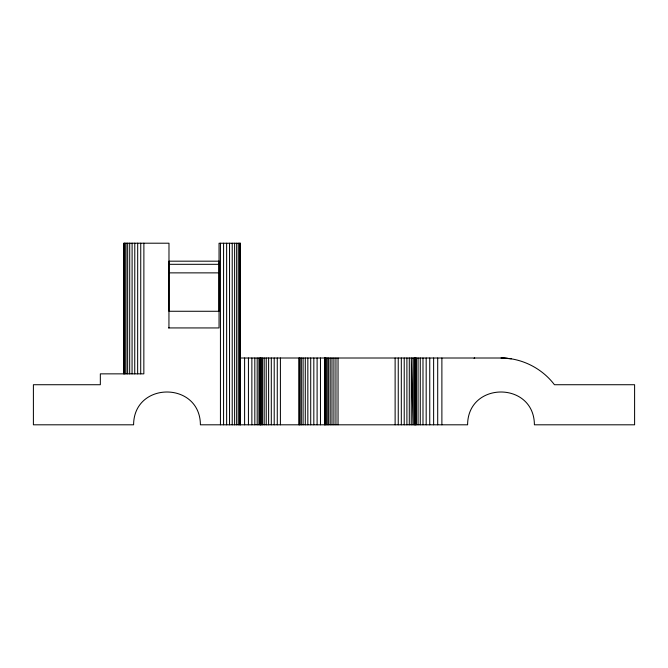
<?xml version="1.0" encoding="UTF-8"?>
<svg xmlns="http://www.w3.org/2000/svg" width="668" height="668" viewBox="0 0 668 668"><rect width="100%" height="100%" fill="white"/><g stroke="black" fill="none" stroke-linecap="round" stroke-linejoin="round"><path stroke-width="1" d="M124.048 373.855L124.089 243.194M124.782 373.855L124.824 243.194M125.985 373.855L126.027 243.194M127.63 373.855L127.671 243.194M129.675 373.855L129.717 243.194M132.064 373.855L132.105 243.194M134.744 373.855L134.786 243.194M137.65 373.855L137.691 243.194M140.706 373.855L140.748 243.194M143.887 243.194L143.845 373.855L100.334 373.855L100.334 384.726L33.4 384.726L33.4 424.806L133.6 424.806C133.809 381.077 200.191 381.077 200.4 424.806L467.6 424.806C467.809 381.077 534.191 381.077 534.4 424.806L634.6 424.806L634.6 384.726L554.44 384.726C541.957 368.227 521.716 358.006 501 358.006L240.48 358.006M168.946 327.946L168.987 243.21L123.847 243.194L123.805 373.855L123.805 367.433M220.44 424.806L220.44 243.236M223.571 424.806L223.58 243.236M226.636 424.806L226.636 243.236M229.541 424.806L229.541 243.236M232.222 424.806L232.222 243.236M234.61 424.806L234.61 243.236M236.656 424.806L236.656 243.236M238.292 424.806L238.292 243.236M239.503 424.806L239.503 243.236M240.229 424.806L240.238 243.236M411.254 424.806L411.338 358.006L412.974 424.806L412.974 358.006M240.438 327.98L240.48 424.806L240.48 243.236L219.046 243.236L219.046 327.946L168.57 327.93M168.987 264.311L219.046 264.311M168.987 272.87L219.046 272.87M507.672 358.34L501 358.006L511.279 358.808M240.48 247.795L240.48 248.463M441.882 358.006L441.882 424.806M437.699 358.006L437.699 424.806M433.624 358.006L433.624 424.806M429.749 358.006L429.749 424.806M426.176 358.006L426.176 424.806M422.986 358.006L422.986 424.806M420.264 358.006L420.264 424.806M418.076 358.006L418.076 424.806M416.473 358.006L416.473 424.806M415.488 358.006L415.488 424.806M415.162 358.006L415.162 424.806M414.911 358.006L414.911 424.806M414.185 358.006L414.185 424.806M409.292 358.006L409.292 424.806M406.904 358.006L406.904 424.806M404.224 358.006L404.224 424.806M401.318 358.006L401.318 424.806M398.253 358.006L398.253 424.806M395.122 358.006L395.122 424.806M338.041 358.006L338.041 424.806M335.954 358.006L335.954 424.806M333.916 358.006L333.916 424.806M331.979 358.006L331.979 424.806M330.192 358.006L330.192 424.806M328.598 358.006L328.598 424.806M327.236 358.006L327.236 424.806M326.143 358.006L326.143 424.806M325.341 358.006L325.341 424.806M324.848 358.006L324.848 424.806M324.681 358.006L324.681 424.806M320.465 358.006L320.465 424.806M317.1 358.006L317.1 424.806M313.826 358.006L313.826 424.806M310.712 358.006L310.712 424.806M307.839 358.006L307.839 424.806M305.284 358.006L305.284 424.806M303.097 358.006L303.097 424.806M301.335 358.006L301.335 424.806M300.041 358.006L300.041 424.806M299.256 358.006L299.256 424.806M298.997 358.006L298.997 424.806M280.401 358.006L280.401 424.806M277.27 358.006L277.27 424.806M274.206 358.006L274.206 424.806M271.3 358.006L271.3 424.806M268.619 358.006L268.619 424.806M266.231 358.006L266.231 424.806M264.186 358.006L264.186 424.806M262.549 358.006L262.549 424.806M261.338 358.006L261.338 424.806M260.612 358.006L260.612 424.806M260.361 358.006L260.361 424.806M260.002 358.006L260.002 424.806M258.933 358.006L258.933 424.806M257.188 358.006L257.188 424.806M254.817 358.006L254.817 424.806M251.869 358.006L251.869 424.806M248.438 358.006L248.438 424.806M244.605 358.006L244.605 424.806M474.656 358.006L474.205 358.207L474.656 358.006M219.046 261.18L168.987 261.18L168.987 311.263L219.046 311.28L219.046 261.18"/></g></svg>
